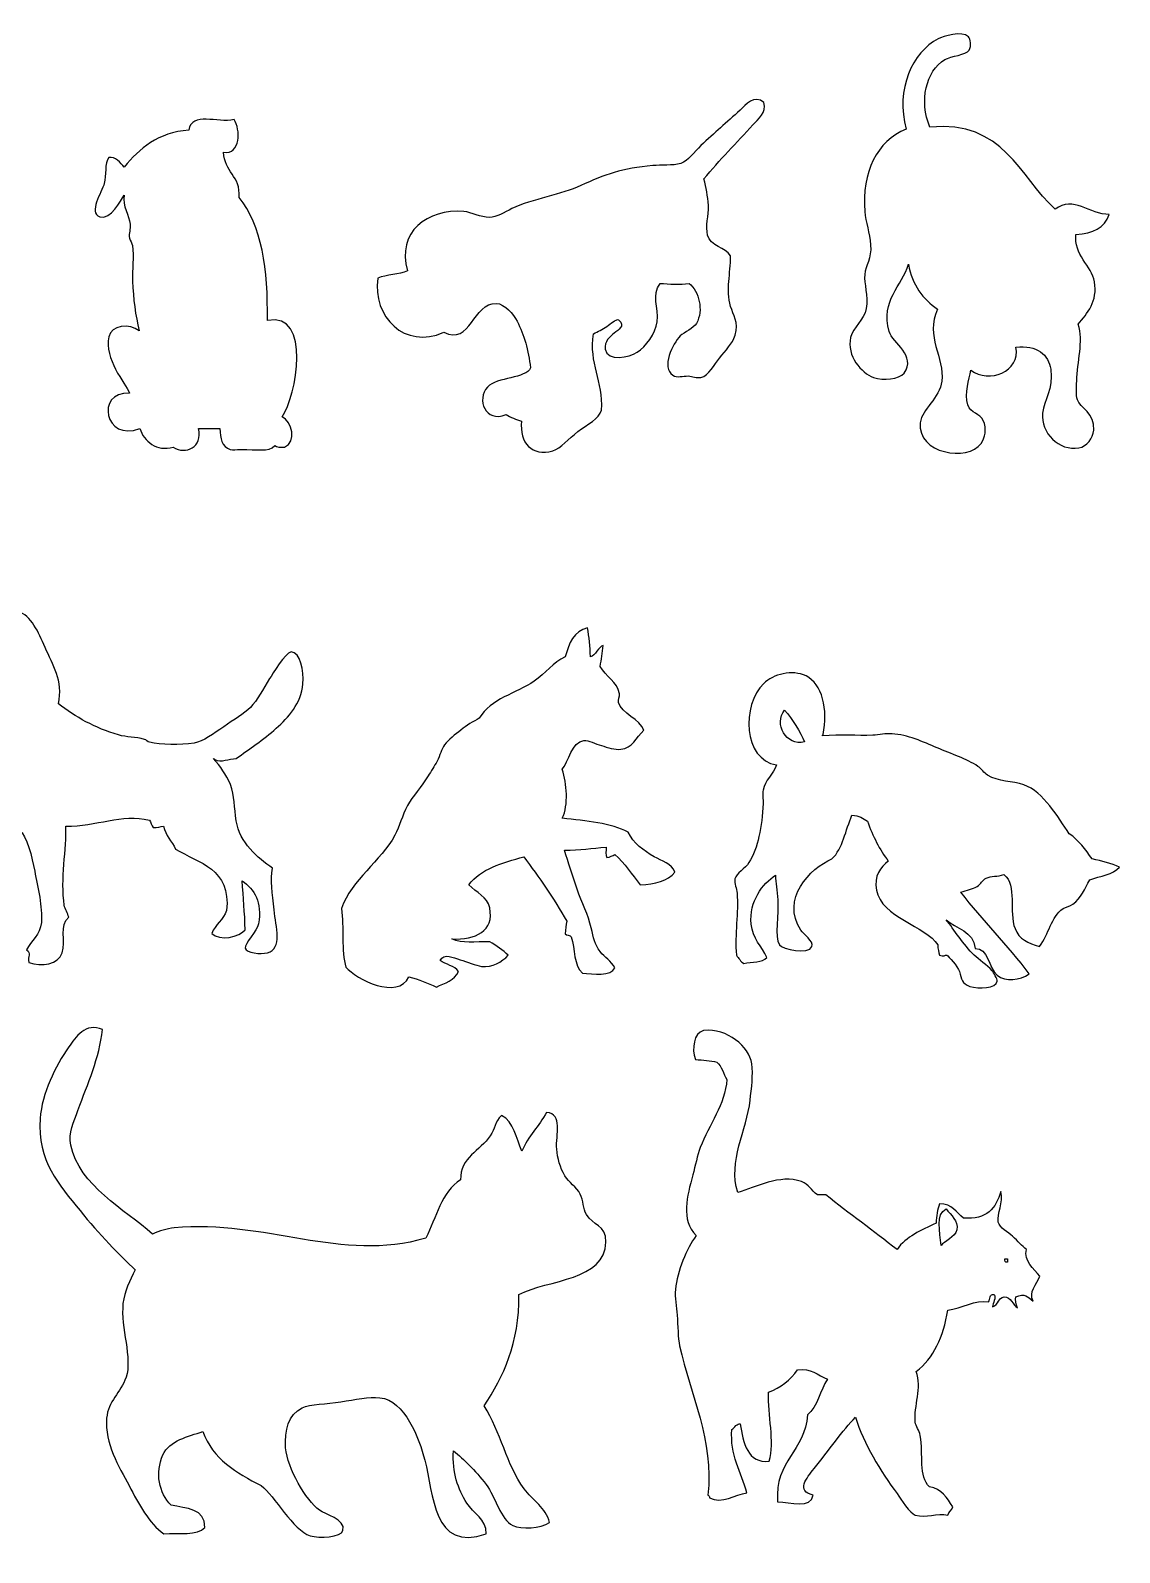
# Model space of a CAD drawing. Header units: centimetres. Extents: x -66 to 65, y -66 to 66.
# Drawn here: x 53.62 to 65.12, y 49.14 to 65.21 of the extents above; entities that cross this region are included whole.
import ezdxf

# ---------------------------------------------------------------- set-up
doc = ezdxf.new("R2010")
doc.units = ezdxf.units.CM
doc.header["$MEASUREMENT"] = 0
doc.layers.add('Layer 1', color=7, linetype='Continuous')

msp = doc.modelspace()

# ---------------------------------------------------------------- linework, layer by layer
at = {"layer": 'Layer 1'}
for points, knots in [([(63.11481, 64.19058), (63.88882, 64.26532), (64.05964, 63.66993), (64.43709, 63.32211), (64.43709, 63.32211), (64.6255, 63.47141), (64.80219, 63.26755), (65.00827, 63.26734), (65.00827, 63.26734), (64.96012, 63.12772), (64.83539, 63.06464), (64.65616, 63.05607), (64.65616, 63.05607), (64.62949, 62.84451), (64.82134, 62.72415), (64.85179, 62.55532), (64.85179, 62.55532), (64.88812, 62.35389), (64.77525, 62.22007), (64.67965, 62.10936), (64.67965, 62.10936), (64.73855, 61.92651), (64.66983, 61.71111), (64.66401, 61.50693), (64.66401, 61.50693), (64.66229, 61.44764), (64.65515, 61.36075), (64.67182, 61.3113), (64.67182, 61.3113), (64.70071, 61.22555), (64.85676, 61.168), (64.84396, 60.99049), (64.84396, 60.99049), (64.83787, 60.90635), (64.76943, 60.81713), (64.68749, 60.80272), (64.68749, 60.80272), (64.47831, 60.76594), (64.28027, 60.96131), (64.30408, 61.17046), (64.30408, 61.17046), (64.32011, 61.31101), (64.41978, 61.41684), (64.39018, 61.63211), (64.39018, 61.63211), (64.36904, 61.78567), (64.24275, 61.8909), (64.02244, 61.8668), (64.02244, 61.8668), (64.06972, 61.60896), (63.7418, 61.47469), (63.54518, 61.62426), (63.54518, 61.62426), (63.52978, 61.52946), (63.47819, 61.37661), (63.51388, 61.25652), (63.51388, 61.25652), (63.54105, 61.16516), (63.64596, 61.16579), (63.67819, 61.09221), (63.67819, 61.09221), (63.71711, 61.00334), (63.69504, 60.90711), (63.65469, 60.84967), (63.65469, 60.84967), (63.51764, 60.65438), (62.97421, 60.73997), (63.01313, 61.06875), (63.01313, 61.06875), (63.03022, 61.21345), (63.21916, 61.32727), (63.24001, 61.50693), (63.24001, 61.50693), (63.26906, 61.7567), (63.06282, 61.97876), (63.1931, 62.26583), (63.1931, 62.26583), (63.04295, 62.37651), (62.925, 62.51938), (62.88796, 62.74311), (62.88796, 62.74311), (62.82369, 62.50922), (62.5894, 62.36274), (62.68455, 62.03114), (62.68455, 62.03114), (62.71963, 61.90872), (62.9771, 61.77645), (62.84105, 61.59296), (62.84105, 61.59296), (62.79036, 61.52464), (62.61959, 61.50925), (62.52024, 61.546), (62.52024, 61.546), (62.39216, 61.59341), (62.232, 61.77322), (62.2777, 61.96851), (62.2777, 61.96851), (62.3036, 62.07929), (62.41925, 62.14774), (62.44201, 62.27365), (62.44201, 62.27365), (62.46638, 62.40846), (62.41542, 62.5363), (62.42635, 62.63356), (62.42635, 62.63356), (62.43712, 62.7296), (62.49964, 62.8021), (62.48892, 62.94651), (62.48892, 62.94651), (62.47982, 63.06967), (62.43497, 63.1868), (62.42635, 63.29862), (62.42635, 63.29862), (62.39484, 63.70756), (62.55324, 64.04736), (62.86453, 64.16709), (62.86453, 64.16709), (62.74695, 64.58952), (62.93179, 64.98386), (63.20095, 65.12165), (63.20095, 65.12165), (63.25498, 65.14927), (63.4558, 65.21108), (63.52173, 65.14512), (63.52173, 65.14512), (63.54324, 65.12361), (63.55504, 65.04378), (63.52956, 65.00428), (63.52956, 65.00428), (63.49498, 64.95065), (63.33684, 64.94155), (63.27135, 64.90255), (63.27135, 64.90255), (63.07258, 64.78436), (62.99778, 64.46053), (63.11481, 64.19058)], [0, 0, 0, 0, 0.02857143, 0.02857143, 0.02857143, 0.02857143, 0.05714286, 0.05714286, 0.05714286, 0.05714286, 0.08571429, 0.08571429, 0.08571429, 0.08571429, 0.11428571, 0.11428571, 0.11428571, 0.11428571, 0.14285714, 0.14285714, 0.14285714, 0.14285714, 0.17142857, 0.17142857, 0.17142857, 0.17142857, 0.2, 0.2, 0.2, 0.2, 0.22857143, 0.22857143, 0.22857143, 0.22857143, 0.25714286, 0.25714286, 0.25714286, 0.25714286, 0.28571429, 0.28571429, 0.28571429, 0.28571429, 0.31428571, 0.31428571, 0.31428571, 0.31428571, 0.34285714, 0.34285714, 0.34285714, 0.34285714, 0.37142857, 0.37142857, 0.37142857, 0.37142857, 0.4, 0.4, 0.4, 0.4, 0.42857143, 0.42857143, 0.42857143, 0.42857143, 0.45714286, 0.45714286, 0.45714286, 0.45714286, 0.48571429, 0.48571429, 0.48571429, 0.48571429, 0.51428571, 0.51428571, 0.51428571, 0.51428571, 0.54285714, 0.54285714, 0.54285714, 0.54285714, 0.57142857, 0.57142857, 0.57142857, 0.57142857, 0.6, 0.6, 0.6, 0.6, 0.62857143, 0.62857143, 0.62857143, 0.62857143, 0.65714286, 0.65714286, 0.65714286, 0.65714286, 0.68571429, 0.68571429, 0.68571429, 0.68571429, 0.71428571, 0.71428571, 0.71428571, 0.71428571, 0.74285714, 0.74285714, 0.74285714, 0.74285714, 0.77142857, 0.77142857, 0.77142857, 0.77142857, 0.8, 0.8, 0.8, 0.8, 0.82857143, 0.82857143, 0.82857143, 0.82857143, 0.85714286, 0.85714286, 0.85714286, 0.85714286, 0.88571429, 0.88571429, 0.88571429, 0.88571429, 0.91428571, 0.91428571, 0.91428571, 0.91428571, 0.94285714, 0.94285714, 0.94285714, 0.94285714, 1, 1, 1, 1]), ([(61.36223, 64.44879), (61.39446, 64.34693), (61.29847, 64.27374), (61.24483, 64.21403), (61.24483, 64.21403), (61.07669, 64.02689), (60.8914, 63.84049), (60.72842, 63.6429), (60.72842, 63.6429), (60.75096, 63.55038), (60.77099, 63.46518), (60.77538, 63.36122), (60.77538, 63.36122), (60.77975, 63.25758), (60.74405, 63.14056), (60.76755, 63.04824), (60.76755, 63.04824), (60.79761, 62.93018), (60.95305, 62.9242), (61.01009, 62.82916), (61.01009, 62.82916), (61.01094, 62.64223), (60.95913, 62.47507), (61.01009, 62.29711), (61.01009, 62.29711), (61.03729, 62.20215), (61.09984, 62.13312), (61.05703, 61.99199), (61.05703, 61.99199), (61.02951, 61.90126), (60.96035, 61.8329), (60.89272, 61.74945), (60.89272, 61.74945), (60.8416, 61.68635), (60.7772, 61.56429), (60.69709, 61.54601), (60.69709, 61.54601), (60.65835, 61.5372), (60.60359, 61.5599), (60.56411, 61.56167), (60.56411, 61.56167), (60.50373, 61.5644), (60.44608, 61.53944), (60.39978, 61.5695), (60.39978, 61.5695), (60.27402, 61.65115), (60.4006, 61.90515), (60.47804, 61.98416), (60.47804, 61.98416), (60.51982, 62.02678), (60.62052, 62.0643), (60.65018, 62.11717), (60.65018, 62.11717), (60.72688, 62.25396), (60.67868, 62.45687), (60.57192, 62.53966), (60.57192, 62.53966), (60.4782, 62.525), (60.36216, 62.53241), (60.26678, 62.53966), (60.26678, 62.53966), (60.17129, 62.41073), (60.2554, 62.29511), (60.23551, 62.13281), (60.23551, 62.13281), (60.22048, 62.01036), (60.11314, 61.86989), (60.02427, 61.81203), (60.02427, 61.81203), (59.93952, 61.75686), (59.71055, 61.71091), (59.68783, 61.84333), (59.68783, 61.84333), (59.67338, 61.92731), (59.73501, 61.97485), (59.78173, 62.01547), (59.78173, 62.01547), (59.82573, 62.05376), (59.90336, 62.0827), (59.82867, 62.15633), (59.82867, 62.15633), (59.79441, 62.16453), (59.74837, 62.11363), (59.7035, 62.0859), (59.7035, 62.0859), (59.65532, 62.05616), (59.60727, 62.02901), (59.56266, 62.00764), (59.56266, 62.00764), (59.51403, 61.69289), (59.66519, 61.51043), (59.64876, 61.20177), (59.64876, 61.20177), (59.62251, 61.11171), (59.49784, 61.04881), (59.39836, 60.97486), (59.39836, 60.97486), (59.29634, 60.89898), (59.2222, 60.79785), (59.13232, 60.77142), (59.13232, 60.77142), (58.91531, 60.70758), (58.77712, 60.85527), (58.80371, 61.08437), (58.80371, 61.08437), (58.74682, 61.10572), (58.68409, 61.12125), (58.6394, 61.1548), (58.6394, 61.1548), (58.42043, 61.06251), (58.32441, 61.31567), (58.44379, 61.44431), (58.44379, 61.44431), (58.54412, 61.55242), (58.85162, 61.53332), (58.89755, 61.64772), (58.89755, 61.64772), (58.87636, 61.83147), (58.83114, 61.99811), (58.75674, 62.14064), (58.75674, 62.14064), (58.71853, 62.21388), (58.62625, 62.32455), (58.53769, 62.32841), (58.53769, 62.32841), (58.28906, 62.33926), (58.2685, 61.87981), (57.98214, 62.02329), (57.98214, 62.02329), (57.57301, 61.8375), (57.22482, 62.18839), (57.28584, 62.59442), (57.28584, 62.59442), (57.37617, 62.6345), (57.5114, 62.62966), (57.59879, 62.67268), (57.59879, 62.67268), (57.4801, 63.08207), (57.80998, 63.33006), (58.19344, 63.29863), (58.19344, 63.29863), (58.27824, 63.29164), (58.36748, 63.23693), (58.46731, 63.236), (58.46731, 63.236), (58.53986, 63.23536), (58.62045, 63.29127), (58.702, 63.32993), (58.702, 63.32993), (58.91809, 63.43232), (59.22704, 63.47749), (59.42966, 63.57247), (59.42966, 63.57247), (59.67533, 63.68767), (59.87202, 63.75599), (60.18862, 63.78374), (60.18862, 63.78374), (60.28104, 63.79184), (60.3951, 63.78064), (60.48593, 63.80721), (60.48593, 63.80721), (60.55872, 63.82851), (60.63002, 63.93125), (60.69715, 63.99498), (60.69715, 63.99498), (60.84193, 64.13238), (60.96594, 64.23591), (61.11183, 64.37056), (61.11183, 64.37056), (61.17052, 64.42468), (61.26, 64.53814), (61.36223, 64.44879)], [0, 0, 0, 0, 0.02272727, 0.02272727, 0.02272727, 0.02272727, 0.04545455, 0.04545455, 0.04545455, 0.04545455, 0.06818182, 0.06818182, 0.06818182, 0.06818182, 0.09090909, 0.09090909, 0.09090909, 0.09090909, 0.11363636, 0.11363636, 0.11363636, 0.11363636, 0.13636364, 0.13636364, 0.13636364, 0.13636364, 0.15909091, 0.15909091, 0.15909091, 0.15909091, 0.18181818, 0.18181818, 0.18181818, 0.18181818, 0.20454545, 0.20454545, 0.20454545, 0.20454545, 0.22727273, 0.22727273, 0.22727273, 0.22727273, 0.25, 0.25, 0.25, 0.25, 0.27272727, 0.27272727, 0.27272727, 0.27272727, 0.29545455, 0.29545455, 0.29545455, 0.29545455, 0.31818182, 0.31818182, 0.31818182, 0.31818182, 0.34090909, 0.34090909, 0.34090909, 0.34090909, 0.36363636, 0.36363636, 0.36363636, 0.36363636, 0.38636364, 0.38636364, 0.38636364, 0.38636364, 0.40909091, 0.40909091, 0.40909091, 0.40909091, 0.43181818, 0.43181818, 0.43181818, 0.43181818, 0.45454545, 0.45454545, 0.45454545, 0.45454545, 0.47727273, 0.47727273, 0.47727273, 0.47727273, 0.5, 0.5, 0.5, 0.5, 0.52272727, 0.52272727, 0.52272727, 0.52272727, 0.54545455, 0.54545455, 0.54545455, 0.54545455, 0.56818182, 0.56818182, 0.56818182, 0.56818182, 0.59090909, 0.59090909, 0.59090909, 0.59090909, 0.61363636, 0.61363636, 0.61363636, 0.61363636, 0.63636364, 0.63636364, 0.63636364, 0.63636364, 0.65909091, 0.65909091, 0.65909091, 0.65909091, 0.68181818, 0.68181818, 0.68181818, 0.68181818, 0.70454545, 0.70454545, 0.70454545, 0.70454545, 0.72727273, 0.72727273, 0.72727273, 0.72727273, 0.75, 0.75, 0.75, 0.75, 0.77272727, 0.77272727, 0.77272727, 0.77272727, 0.79545455, 0.79545455, 0.79545455, 0.79545455, 0.81818182, 0.81818182, 0.81818182, 0.81818182, 0.84090909, 0.84090909, 0.84090909, 0.84090909, 0.86363636, 0.86363636, 0.86363636, 0.86363636, 0.88636364, 0.88636364, 0.88636364, 0.88636364, 0.90909091, 0.90909091, 0.90909091, 0.90909091, 0.93181818, 0.93181818, 0.93181818, 0.93181818, 0.95454545, 0.95454545, 0.95454545, 0.95454545, 1, 1, 1, 1]), ([(55.76799, 64.26882), (55.84014, 64.17053), (55.83564, 63.8942), (55.65845, 63.92457), (55.65845, 63.92457), (55.66353, 63.71579), (55.83882, 63.67721), (55.82276, 63.44729), (55.82276, 63.44729), (56.06083, 63.15336), (56.12907, 62.68952), (56.12007, 62.1485), (56.12007, 62.1485), (56.59505, 62.24216), (56.42503, 61.34472), (56.27654, 61.13136), (56.27654, 61.13136), (56.3784, 61.08008), (56.43749, 60.86704), (56.30001, 60.81058), (56.30001, 60.81058), (56.26022, 60.80992), (56.21836, 60.80714), (56.19828, 60.82622), (56.19828, 60.82622), (56.13724, 60.75558), (56.00442, 60.78701), (55.8462, 60.78711), (55.8462, 60.78711), (55.78537, 60.78714), (55.75955, 60.77772), (55.72883, 60.78711), (55.72883, 60.78711), (55.63871, 60.81463), (55.62038, 60.90461), (55.61929, 61.00619), (55.61929, 61.00619), (55.54367, 61.00619), (55.46803, 61.00619), (55.39238, 61.00619), (55.39238, 61.00619), (55.44233, 60.81072), (55.25847, 60.72491), (55.12637, 60.81058), (55.12637, 60.81058), (54.95045, 60.76012), (54.81593, 60.8717), (54.77426, 61.00619), (54.77426, 61.00619), (54.40268, 60.86025), (54.30005, 61.39587), (54.66472, 61.38174), (54.66472, 61.38174), (54.61638, 61.48726), (54.39604, 61.74578), (54.44564, 61.97639), (54.44564, 61.97639), (54.47194, 62.0986), (54.66633, 62.11813), (54.76642, 62.03899), (54.76642, 62.03899), (54.72835, 62.20115), (54.70456, 62.37512), (54.69599, 62.56321), (54.69599, 62.56321), (54.69035, 62.68793), (54.71512, 62.81927), (54.69599, 62.93879), (54.69599, 62.93879), (54.69165, 62.96604), (54.6703, 62.98999), (54.66472, 63.01703), (54.66472, 63.01703), (54.6543, 63.06746), (54.67808, 63.11456), (54.67253, 63.1657), (54.67253, 63.1657), (54.66322, 63.25166), (54.58471, 63.35903), (54.60996, 63.47082), (54.60996, 63.47082), (54.5689, 63.41772), (54.46732, 63.20513), (54.35178, 63.24391), (54.35178, 63.24391), (54.22515, 63.28643), (54.3726, 63.49762), (54.39869, 63.59602), (54.39869, 63.59602), (54.42136, 63.68156), (54.39874, 63.8056), (54.44563, 63.86984), (54.44563, 63.86984), (54.51559, 63.88143), (54.56877, 63.81113), (54.60994, 63.76813), (54.60994, 63.76813), (54.76983, 63.96554), (54.9611, 64.13156), (55.29063, 64.15934), (55.29063, 64.15934), (55.32259, 64.35581), (55.5927, 64.23021), (55.76799, 64.26882)], [0, 0, 0, 0, 0.03703704, 0.03703704, 0.03703704, 0.03703704, 0.07407407, 0.07407407, 0.07407407, 0.07407407, 0.11111111, 0.11111111, 0.11111111, 0.11111111, 0.14814815, 0.14814815, 0.14814815, 0.14814815, 0.18518519, 0.18518519, 0.18518519, 0.18518519, 0.22222222, 0.22222222, 0.22222222, 0.22222222, 0.25925926, 0.25925926, 0.25925926, 0.25925926, 0.2962963, 0.2962963, 0.2962963, 0.2962963, 0.33333333, 0.33333333, 0.33333333, 0.33333333, 0.37037037, 0.37037037, 0.37037037, 0.37037037, 0.40740741, 0.40740741, 0.40740741, 0.40740741, 0.44444444, 0.44444444, 0.44444444, 0.44444444, 0.48148148, 0.48148148, 0.48148148, 0.48148148, 0.51851852, 0.51851852, 0.51851852, 0.51851852, 0.55555556, 0.55555556, 0.55555556, 0.55555556, 0.59259259, 0.59259259, 0.59259259, 0.59259259, 0.62962963, 0.62962963, 0.62962963, 0.62962963, 0.66666667, 0.66666667, 0.66666667, 0.66666667, 0.7037037, 0.7037037, 0.7037037, 0.7037037, 0.74074074, 0.74074074, 0.74074074, 0.74074074, 0.77777778, 0.77777778, 0.77777778, 0.77777778, 0.81481481, 0.81481481, 0.81481481, 0.81481481, 0.85185185, 0.85185185, 0.85185185, 0.85185185, 0.88888889, 0.88888889, 0.88888889, 0.88888889, 0.92592593, 0.92592593, 0.92592593, 0.92592593, 1, 1, 1, 1]), ([(56.17521, 56.36275), (56.15227, 56.24057), (56.17251, 56.09952), (56.19087, 55.92463), (56.19087, 55.92463), (56.21018, 55.74022), (56.28099, 55.51601), (56.12044, 55.47084), (56.12044, 55.47084), (56.05033, 55.4511), (55.89517, 55.46774), (55.88573, 55.51775), (55.88573, 55.51775), (55.87628, 55.56765), (56.01281, 55.70082), (56.02654, 55.77596), (56.02654, 55.77596), (56.0684, 56.00448), (55.9818, 56.14008), (55.8544, 56.22975), (55.8544, 56.22975), (55.86416, 56.05695), (55.88173, 55.89193), (55.88573, 55.71334), (55.88573, 55.71334), (55.82583, 55.63764), (55.61712, 55.58888), (55.5336, 55.67423), (55.5336, 55.67423), (55.57096, 55.76988), (55.65332, 55.82049), (55.69007, 55.91677), (55.69007, 55.91677), (55.73669, 56.35974), (55.39728, 56.41678), (55.15027, 56.56616), (55.15027, 56.56616), (55.11183, 56.65035), (55.04417, 56.70523), (55.02507, 56.80873), (55.02507, 56.80873), (54.99014, 56.80193), (54.96062, 56.78971), (54.91551, 56.79307), (54.91551, 56.79307), (54.89469, 56.8113), (54.89328, 56.84908), (54.87638, 56.87133), (54.87638, 56.87133), (54.57878, 56.94404), (54.31755, 56.80174), (53.99225, 56.80876), (53.99225, 56.80876), (54.00336, 56.56989), (53.93354, 56.2462), (53.97664, 55.97154), (53.97664, 55.97154), (53.98315, 55.92989), (54.01199, 55.8883), (54.02355, 55.84637), (54.02355, 55.84637), (53.92444, 55.76443), (53.99151, 55.59099), (53.95312, 55.47085), (53.95312, 55.47085), (53.91296, 55.34507), (53.74032, 55.31824), (53.60104, 55.36912), (53.60104, 55.36912), (53.58374, 55.43595), (53.63567, 55.46305), (53.57757, 55.50213), (53.57757, 55.50213), (53.62604, 55.59844), (53.72299, 55.65845), (53.73404, 55.79161), (53.73404, 55.79161), (53.74748, 55.95282), (53.69679, 56.16189), (53.66366, 56.33147), (53.66366, 56.33147), (53.63445, 56.48085), (53.58608, 56.70287), (53.49933, 56.76965), (53.49933, 56.76965), (53.47536, 56.78809), (53.44051, 56.78508), (53.41323, 56.80095), (53.41323, 56.80095), (53.30584, 56.86339), (53.17997, 56.99875), (53.10028, 57.10612), (53.10028, 57.10612), (53.00865, 57.22952), (52.9373, 57.39229), (52.936, 57.55991), (52.936, 57.55991), (52.93378, 57.84069), (53.06644, 58.07542), (53.10809, 58.36578), (53.10809, 58.36578), (52.97508, 58.34615), (52.83131, 58.36454), (52.7169, 58.40491), (52.7169, 58.40491), (52.64467, 58.45259), (52.60916, 58.5371), (52.56828, 58.61615), (52.56828, 58.61615), (52.63485, 58.71907), (52.78976, 58.73373), (52.9047, 58.78829), (52.9047, 58.78829), (52.98918, 58.92548), (53.09853, 59.03782), (53.25678, 59.10124), (53.25678, 59.10124), (53.25853, 59.22991), (53.2839, 59.33492), (53.40545, 59.34378), (53.40545, 59.34378), (53.44405, 59.26761), (53.43577, 59.1446), (53.48369, 59.07777), (53.48369, 59.07777), (53.6322, 59.02816), (53.69922, 58.86097), (53.77317, 58.69439), (53.77317, 58.69439), (53.85456, 58.51109), (53.96711, 58.34562), (53.91403, 58.09974), (53.91403, 58.09974), (54.09424, 57.96221), (54.29903, 57.84262), (54.54773, 57.77113), (54.54773, 57.77113), (54.63269, 57.74671), (54.73103, 57.74983), (54.82163, 57.72422), (54.82163, 57.72422), (54.84224, 57.71835), (54.85579, 57.69758), (54.87635, 57.69292), (54.87635, 57.69292), (54.99173, 57.66688), (55.20166, 57.66146), (55.34583, 57.68509), (55.34583, 57.68509), (55.43904, 57.70038), (55.5562, 57.78613), (55.65878, 57.85723), (55.65878, 57.85723), (55.76803, 57.93293), (55.87412, 57.99463), (55.94046, 58.06064), (55.94046, 58.06064), (56.01724, 58.13705), (56.07064, 58.2549), (56.14387, 58.36578), (56.14387, 58.36578), (56.17125, 58.40719), (56.31011, 58.64462), (56.37078, 58.64746), (56.37078, 58.64746), (56.46815, 58.65198), (56.50794, 58.43923), (56.49593, 58.31104), (56.49593, 58.31104), (56.47635, 58.10046), (56.34043, 57.95613), (56.21428, 57.84156), (56.21428, 57.84156), (56.079, 57.71871), (55.9235, 57.62148), (55.79177, 57.52078), (55.79177, 57.52078), (55.71287, 57.52284), (55.63241, 57.474), (55.56486, 57.51295), (55.56486, 57.51295), (55.55851, 57.51446), (55.55705, 57.52081), (55.54925, 57.52078), (55.54925, 57.52078), (55.62352, 57.43431), (55.68556, 57.35841), (55.72919, 57.24691), (55.72919, 57.24691), (55.77478, 57.13028), (55.76898, 57.00505), (55.79176, 56.86353), (55.79176, 56.86353), (55.8298, 56.62768), (56.01511, 56.47493), (56.17521, 56.36275)], [0, 0, 0, 0, 0.02, 0.02, 0.02, 0.02, 0.04, 0.04, 0.04, 0.04, 0.06, 0.06, 0.06, 0.06, 0.08, 0.08, 0.08, 0.08, 0.1, 0.1, 0.1, 0.1, 0.12, 0.12, 0.12, 0.12, 0.14, 0.14, 0.14, 0.14, 0.16, 0.16, 0.16, 0.16, 0.18, 0.18, 0.18, 0.18, 0.2, 0.2, 0.2, 0.2, 0.22, 0.22, 0.22, 0.22, 0.24, 0.24, 0.24, 0.24, 0.26, 0.26, 0.26, 0.26, 0.28, 0.28, 0.28, 0.28, 0.3, 0.3, 0.3, 0.3, 0.32, 0.32, 0.32, 0.32, 0.34, 0.34, 0.34, 0.34, 0.36, 0.36, 0.36, 0.36, 0.38, 0.38, 0.38, 0.38, 0.4, 0.4, 0.4, 0.4, 0.42, 0.42, 0.42, 0.42, 0.44, 0.44, 0.44, 0.44, 0.46, 0.46, 0.46, 0.46, 0.48, 0.48, 0.48, 0.48, 0.5, 0.5, 0.5, 0.5, 0.52, 0.52, 0.52, 0.52, 0.54, 0.54, 0.54, 0.54, 0.56, 0.56, 0.56, 0.56, 0.58, 0.58, 0.58, 0.58, 0.6, 0.6, 0.6, 0.6, 0.62, 0.62, 0.62, 0.62, 0.64, 0.64, 0.64, 0.64, 0.66, 0.66, 0.66, 0.66, 0.68, 0.68, 0.68, 0.68, 0.7, 0.7, 0.7, 0.7, 0.72, 0.72, 0.72, 0.72, 0.74, 0.74, 0.74, 0.74, 0.76, 0.76, 0.76, 0.76, 0.78, 0.78, 0.78, 0.78, 0.8, 0.8, 0.8, 0.8, 0.82, 0.82, 0.82, 0.82, 0.84, 0.84, 0.84, 0.84, 0.86, 0.86, 0.86, 0.86, 0.88, 0.88, 0.88, 0.88, 0.9, 0.9, 0.9, 0.9, 0.92, 0.92, 0.92, 0.92, 0.94, 0.94, 0.94, 0.94, 0.96, 0.96, 0.96, 0.96, 1, 1, 1, 1]), ([(59.50002, 58.90219), (59.51732, 58.80739), (59.52695, 58.70481), (59.53135, 58.59707), (59.53135, 58.59707), (59.57831, 58.5981), (59.62102, 58.70999), (59.66436, 58.71444), (59.66436, 58.71444), (59.6565, 58.63882), (59.64597, 58.56593), (59.63303, 58.49536), (59.63303, 58.49536), (59.6891, 58.38585), (59.81808, 58.33343), (59.83647, 58.20588), (59.83647, 58.20588), (59.84076, 58.17603), (59.82097, 58.14227), (59.82861, 58.11201), (59.82861, 58.11201), (59.85507, 58.00713), (60.05753, 57.92754), (60.09465, 57.8225), (60.09465, 57.8225), (60.01017, 57.73897), (59.97614, 57.63364), (59.85208, 57.61909), (59.85208, 57.61909), (59.78739, 57.61147), (59.71198, 57.64023), (59.64867, 57.6582), (59.64867, 57.6582), (59.5853, 57.67619), (59.51024, 57.71757), (59.46087, 57.71297), (59.46087, 57.71297), (59.33519, 57.70122), (59.29937, 57.48564), (59.23396, 57.40783), (59.23396, 57.40783), (59.28074, 57.254), (59.30146, 57.03686), (59.23396, 56.89144), (59.23396, 56.89144), (59.48563, 56.86138), (59.74918, 56.84326), (59.93034, 56.7428), (59.93034, 56.7428), (59.98244, 56.62466), (60.09282, 56.5501), (60.20418, 56.48457), (60.20418, 56.48457), (60.28057, 56.43964), (60.38825, 56.41239), (60.42323, 56.32026), (60.42323, 56.32026), (60.34571, 56.23088), (60.21519, 56.1945), (60.05551, 56.18725), (60.05551, 56.18725), (59.97029, 56.29769), (59.89086, 56.41381), (59.78947, 56.50806), (59.78947, 56.50806), (59.76156, 56.49687), (59.73904, 56.48025), (59.70343, 56.47676), (59.70343, 56.47676), (59.68771, 56.50012), (59.69898, 56.55055), (59.69557, 56.5863), (59.69557, 56.5863), (59.55037, 56.57506), (59.41956, 56.54936), (59.25739, 56.555), (59.25739, 56.555), (59.2966, 56.42697), (59.33991, 56.2855), (59.3904, 56.14034), (59.3904, 56.14034), (59.43773, 56.00426), (59.50806, 55.86673), (59.53907, 55.73346), (59.53907, 55.73346), (59.56428, 55.62527), (59.57323, 55.55791), (59.63297, 55.48311), (59.63297, 55.48311), (59.68306, 55.42035), (59.74698, 55.38717), (59.78944, 55.31097), (59.78944, 55.31097), (59.75317, 55.21945), (59.55555, 55.2476), (59.44522, 55.25623), (59.44522, 55.25623), (59.35338, 55.33137), (59.36786, 55.51269), (59.3278, 55.63961), (59.3278, 55.63961), (59.31944, 55.6625), (59.27364, 55.64805), (59.26523, 55.67091), (59.26523, 55.67091), (59.26735, 55.71832), (59.27023, 55.76505), (59.28084, 55.80392), (59.28084, 55.80392), (59.14323, 56.04443), (58.9885, 56.26787), (58.82708, 56.48461), (58.82708, 56.48461), (58.59856, 56.42103), (58.3698, 56.35774), (58.24809, 56.1873), (58.24809, 56.1873), (58.32654, 56.10618), (58.44269, 56.06353), (58.46719, 55.94476), (58.46719, 55.94476), (58.51794, 55.69883), (58.31662, 55.6063), (58.06815, 55.61615), (58.06815, 55.61615), (58.17568, 55.56371), (58.31284, 55.58919), (58.46719, 55.58485), (58.46719, 55.58485), (58.54186, 55.54741), (58.60491, 55.4983), (58.6628, 55.44401), (58.6628, 55.44401), (58.59509, 55.3735), (58.49651, 55.31381), (58.38112, 55.32667), (58.38112, 55.32667), (58.3199, 55.3335), (58.23028, 55.37898), (58.15421, 55.3971), (58.15421, 55.3971), (58.08124, 55.41446), (57.98678, 55.47513), (57.94302, 55.38927), (57.94302, 55.38927), (58.00271, 55.34463), (58.0964, 55.33402), (58.13863, 55.2719), (58.13863, 55.2719), (58.09619, 55.18133), (57.99472, 55.14979), (57.90387, 55.10759), (57.90387, 55.10759), (57.81288, 55.14955), (57.72131, 55.19099), (57.61444, 55.21713), (57.61444, 55.21713), (57.49749, 54.96691), (57.05583, 55.19075), (56.94936, 55.31884), (56.94936, 55.31884), (56.89644, 55.48764), (56.9319, 55.74474), (56.90245, 55.93696), (56.90245, 55.93696), (57.00884, 56.24491), (57.31906, 56.43501), (57.46572, 56.71153), (57.46572, 56.71153), (57.51673, 56.80763), (57.54271, 56.91706), (57.59873, 57.02453), (57.59873, 57.02453), (57.64818, 57.11928), (57.74973, 57.22747), (57.81783, 57.33748), (57.81783, 57.33748), (57.84895, 57.38767), (57.88361, 57.44231), (57.91173, 57.49395), (57.91173, 57.49395), (57.94388, 57.55308), (57.9584, 57.62278), (57.98997, 57.66609), (57.98997, 57.66609), (58.02894, 57.71956), (58.10718, 57.77809), (58.16211, 57.82256), (58.16211, 57.82256), (58.22294, 57.87183), (58.29379, 57.91461), (58.35772, 57.94773), (58.35772, 57.94773), (58.48107, 58.15633), (58.74332, 58.2075), (58.93671, 58.33892), (58.93671, 58.33892), (59.05696, 58.42068), (59.13819, 58.53778), (59.26532, 58.59715), (59.26532, 58.59715), (59.30221, 58.74011), (59.35709, 58.86518), (59.50002, 58.90219)], [0, 0, 0, 0, 0.01923077, 0.01923077, 0.01923077, 0.01923077, 0.03846154, 0.03846154, 0.03846154, 0.03846154, 0.05769231, 0.05769231, 0.05769231, 0.05769231, 0.07692308, 0.07692308, 0.07692308, 0.07692308, 0.09615385, 0.09615385, 0.09615385, 0.09615385, 0.11538462, 0.11538462, 0.11538462, 0.11538462, 0.13461538, 0.13461538, 0.13461538, 0.13461538, 0.15384615, 0.15384615, 0.15384615, 0.15384615, 0.17307692, 0.17307692, 0.17307692, 0.17307692, 0.19230769, 0.19230769, 0.19230769, 0.19230769, 0.21153846, 0.21153846, 0.21153846, 0.21153846, 0.23076923, 0.23076923, 0.23076923, 0.23076923, 0.25, 0.25, 0.25, 0.25, 0.26923077, 0.26923077, 0.26923077, 0.26923077, 0.28846154, 0.28846154, 0.28846154, 0.28846154, 0.30769231, 0.30769231, 0.30769231, 0.30769231, 0.32692308, 0.32692308, 0.32692308, 0.32692308, 0.34615385, 0.34615385, 0.34615385, 0.34615385, 0.36538462, 0.36538462, 0.36538462, 0.36538462, 0.38461538, 0.38461538, 0.38461538, 0.38461538, 0.40384615, 0.40384615, 0.40384615, 0.40384615, 0.42307692, 0.42307692, 0.42307692, 0.42307692, 0.44230769, 0.44230769, 0.44230769, 0.44230769, 0.46153846, 0.46153846, 0.46153846, 0.46153846, 0.48076923, 0.48076923, 0.48076923, 0.48076923, 0.5, 0.5, 0.5, 0.5, 0.51923077, 0.51923077, 0.51923077, 0.51923077, 0.53846154, 0.53846154, 0.53846154, 0.53846154, 0.55769231, 0.55769231, 0.55769231, 0.55769231, 0.57692308, 0.57692308, 0.57692308, 0.57692308, 0.59615385, 0.59615385, 0.59615385, 0.59615385, 0.61538462, 0.61538462, 0.61538462, 0.61538462, 0.63461538, 0.63461538, 0.63461538, 0.63461538, 0.65384615, 0.65384615, 0.65384615, 0.65384615, 0.67307692, 0.67307692, 0.67307692, 0.67307692, 0.69230769, 0.69230769, 0.69230769, 0.69230769, 0.71153846, 0.71153846, 0.71153846, 0.71153846, 0.73076923, 0.73076923, 0.73076923, 0.73076923, 0.75, 0.75, 0.75, 0.75, 0.76923077, 0.76923077, 0.76923077, 0.76923077, 0.78846154, 0.78846154, 0.78846154, 0.78846154, 0.80769231, 0.80769231, 0.80769231, 0.80769231, 0.82692308, 0.82692308, 0.82692308, 0.82692308, 0.84615385, 0.84615385, 0.84615385, 0.84615385, 0.86538462, 0.86538462, 0.86538462, 0.86538462, 0.88461538, 0.88461538, 0.88461538, 0.88461538, 0.90384615, 0.90384615, 0.90384615, 0.90384615, 0.92307692, 0.92307692, 0.92307692, 0.92307692, 0.94230769, 0.94230769, 0.94230769, 0.94230769, 0.96153846, 0.96153846, 0.96153846, 0.96153846, 1, 1, 1, 1]), ([(61.9789, 57.75985), (62.17072, 57.78102), (62.34617, 57.75858), (62.5109, 57.76768), (62.5109, 57.76768), (62.57988, 57.77152), (62.64758, 57.78739), (62.71434, 57.78334), (62.71434, 57.78334), (62.87933, 57.77331), (63.04213, 57.69724), (63.19162, 57.63467), (63.19162, 57.63467), (63.34235, 57.57157), (63.49941, 57.51831), (63.62194, 57.43904), (63.62194, 57.43904), (63.65914, 57.41502), (63.6851, 57.3685), (63.72365, 57.34517), (63.72365, 57.34517), (63.83859, 57.27551), (63.98601, 57.28598), (64.10703, 57.24344), (64.10703, 57.24344), (64.31327, 57.17094), (64.46882, 56.89879), (64.58431, 56.72705), (64.58431, 56.72705), (64.68874, 56.66196), (64.75499, 56.55872), (64.82688, 56.46101), (64.82688, 56.46101), (64.93136, 56.44035), (65.02786, 56.41167), (65.11636, 56.37497), (65.11636, 56.37497), (65.0467, 56.29594), (64.913, 56.28096), (64.80341, 56.24196), (64.80341, 56.24196), (64.74697, 56.14303), (64.71112, 56.04868), (64.62341, 55.98378), (64.62341, 55.98378), (64.59304, 55.96126), (64.55287, 55.95772), (64.5217, 55.93682), (64.5217, 55.93682), (64.3892, 55.848), (64.37422, 55.66663), (64.27132, 55.53778), (64.27132, 55.53778), (64.14998, 55.56958), (64.05598, 55.61448), (64.01309, 55.72558), (64.01309, 55.72558), (63.94467, 55.9029), (64.03799, 56.1813), (63.89572, 56.29674), (63.89572, 56.29674), (63.82457, 56.2734), (63.76208, 56.28351), (63.70792, 56.25761), (63.70792, 56.25761), (63.66866, 56.23882), (63.65252, 56.19467), (63.61407, 56.17157), (63.61407, 56.17157), (63.55925, 56.13863), (63.5053, 56.13622), (63.44188, 56.109), (63.44188, 56.109), (63.66884, 55.80909), (63.93927, 55.55271), (64.16173, 55.24834), (64.16173, 55.24834), (64.06648, 55.17812), (63.90977, 55.16261), (63.82531, 55.2327), (63.82531, 55.2327), (63.73075, 55.31118), (63.73204, 55.52734), (63.59055, 55.51438), (63.59055, 55.51438), (63.5769, 55.70419), (63.3901, 55.72078), (63.28541, 55.81955), (63.28541, 55.81955), (63.36767, 55.7171), (63.46861, 55.55901), (63.58275, 55.44395), (63.58275, 55.44395), (63.6258, 55.40058), (63.7197, 55.34179), (63.77055, 55.27964), (63.77055, 55.27964), (63.78471, 55.26228), (63.82905, 55.1946), (63.82532, 55.17013), (63.82532, 55.17013), (63.81378, 55.09483), (63.62971, 55.08538), (63.53579, 55.11533), (63.53579, 55.11533), (63.4467, 55.1438), (63.45364, 55.19521), (63.42628, 55.27183), (63.42628, 55.27183), (63.40649, 55.32739), (63.31217, 55.43545), (63.29327, 55.44394), (63.29327, 55.44394), (63.2743, 55.45246), (63.25906, 55.42373), (63.21503, 55.44394), (63.21503, 55.44394), (63.20826, 55.47892), (63.19601, 55.50842), (63.19937, 55.5535), (63.19937, 55.5535), (63.07039, 55.75323), (62.60287, 55.84335), (62.54995, 56.13249), (62.54995, 56.13249), (62.52257, 56.28224), (62.5904, 56.37556), (62.67515, 56.43763), (62.67515, 56.43763), (62.58405, 56.56037), (62.51039, 56.70063), (62.4561, 56.86012), (62.4561, 56.86012), (62.41125, 56.89094), (62.36545, 56.92079), (62.29177, 56.92272), (62.29177, 56.92272), (62.22377, 56.76648), (62.19446, 56.57143), (62.08053, 56.4611), (62.08053, 56.4611), (61.84571, 56.36514), (61.5389, 56.03472), (61.75192, 55.70997), (61.75192, 55.70997), (61.78221, 55.66375), (61.88829, 55.59178), (61.86929, 55.53783), (61.86929, 55.53783), (61.83632, 55.4443), (61.55385, 55.50873), (61.52501, 55.55349), (61.52501, 55.55349), (61.47281, 55.63461), (61.51654, 55.88647), (61.50935, 56.03075), (61.50935, 56.03075), (61.50448, 56.12785), (61.48366, 56.20694), (61.48588, 56.28896), (61.48588, 56.28896), (61.34719, 56.20271), (61.20622, 56.01578), (61.2277, 55.77255), (61.2277, 55.77255), (61.24109, 55.62105), (61.34129, 55.53694), (61.39198, 55.42047), (61.39198, 55.42047), (61.34687, 55.3639), (61.23463, 55.37443), (61.14946, 55.3579), (61.14946, 55.3579), (61.1166, 55.37983), (61.09498, 55.41301), (61.07122, 55.44394), (61.07122, 55.44394), (61.05185, 55.66556), (61.09442, 55.89783), (61.07903, 56.10117), (61.07903, 56.10117), (61.07567, 56.14557), (61.04688, 56.20539), (61.05556, 56.24987), (61.05556, 56.24987), (61.06744, 56.3108), (61.16735, 56.36152), (61.20423, 56.42196), (61.20423, 56.42196), (61.299, 56.57748), (61.34195, 56.7991), (61.35285, 57.04791), (61.35285, 57.04791), (61.35486, 57.09321), (61.34428, 57.14507), (61.35285, 57.18877), (61.35285, 57.18877), (61.37248, 57.28815), (61.46345, 57.36384), (61.49371, 57.45478), (61.49371, 57.45478), (61.14459, 57.50995), (61.12221, 58.08293), (61.3607, 58.31542), (61.3607, 58.31542), (61.46002, 58.41226), (61.65912, 58.46499), (61.80666, 58.39368), (61.80666, 58.39368), (61.9761, 58.31176), (62.04412, 58.03861), (61.9866, 57.77559), (61.9866, 57.77559), (61.9852, 57.76919), (61.97885, 57.76774), (61.9789, 57.75985)], [0, 0, 0, 0, 0.01818182, 0.01818182, 0.01818182, 0.01818182, 0.03636364, 0.03636364, 0.03636364, 0.03636364, 0.05454545, 0.05454545, 0.05454545, 0.05454545, 0.07272727, 0.07272727, 0.07272727, 0.07272727, 0.09090909, 0.09090909, 0.09090909, 0.09090909, 0.10909091, 0.10909091, 0.10909091, 0.10909091, 0.12727273, 0.12727273, 0.12727273, 0.12727273, 0.14545455, 0.14545455, 0.14545455, 0.14545455, 0.16363636, 0.16363636, 0.16363636, 0.16363636, 0.18181818, 0.18181818, 0.18181818, 0.18181818, 0.2, 0.2, 0.2, 0.2, 0.21818182, 0.21818182, 0.21818182, 0.21818182, 0.23636364, 0.23636364, 0.23636364, 0.23636364, 0.25454545, 0.25454545, 0.25454545, 0.25454545, 0.27272727, 0.27272727, 0.27272727, 0.27272727, 0.29090909, 0.29090909, 0.29090909, 0.29090909, 0.30909091, 0.30909091, 0.30909091, 0.30909091, 0.32727273, 0.32727273, 0.32727273, 0.32727273, 0.34545455, 0.34545455, 0.34545455, 0.34545455, 0.36363636, 0.36363636, 0.36363636, 0.36363636, 0.38181818, 0.38181818, 0.38181818, 0.38181818, 0.4, 0.4, 0.4, 0.4, 0.41818182, 0.41818182, 0.41818182, 0.41818182, 0.43636364, 0.43636364, 0.43636364, 0.43636364, 0.45454545, 0.45454545, 0.45454545, 0.45454545, 0.47272727, 0.47272727, 0.47272727, 0.47272727, 0.49090909, 0.49090909, 0.49090909, 0.49090909, 0.50909091, 0.50909091, 0.50909091, 0.50909091, 0.52727273, 0.52727273, 0.52727273, 0.52727273, 0.54545455, 0.54545455, 0.54545455, 0.54545455, 0.56363636, 0.56363636, 0.56363636, 0.56363636, 0.58181818, 0.58181818, 0.58181818, 0.58181818, 0.6, 0.6, 0.6, 0.6, 0.61818182, 0.61818182, 0.61818182, 0.61818182, 0.63636364, 0.63636364, 0.63636364, 0.63636364, 0.65454545, 0.65454545, 0.65454545, 0.65454545, 0.67272727, 0.67272727, 0.67272727, 0.67272727, 0.69090909, 0.69090909, 0.69090909, 0.69090909, 0.70909091, 0.70909091, 0.70909091, 0.70909091, 0.72727273, 0.72727273, 0.72727273, 0.72727273, 0.74545455, 0.74545455, 0.74545455, 0.74545455, 0.76363636, 0.76363636, 0.76363636, 0.76363636, 0.78181818, 0.78181818, 0.78181818, 0.78181818, 0.8, 0.8, 0.8, 0.8, 0.81818182, 0.81818182, 0.81818182, 0.81818182, 0.83636364, 0.83636364, 0.83636364, 0.83636364, 0.85454545, 0.85454545, 0.85454545, 0.85454545, 0.87272727, 0.87272727, 0.87272727, 0.87272727, 0.89090909, 0.89090909, 0.89090909, 0.89090909, 0.90909091, 0.90909091, 0.90909091, 0.90909091, 0.92727273, 0.92727273, 0.92727273, 0.92727273, 0.94545455, 0.94545455, 0.94545455, 0.94545455, 0.96363636, 0.96363636, 0.96363636, 0.96363636, 1, 1, 1, 1]), ([(61.57985, 58.0337), (61.46409, 57.89064), (61.59752, 57.65024), (61.79109, 57.69726), (61.79109, 57.69726), (61.74397, 57.80168), (61.66407, 57.94043), (61.57985, 58.0337)], [0, 0, 0, 0, 0.33333333, 0.33333333, 0.33333333, 0.33333333, 1, 1, 1, 1]), ([(54.37988, 54.65933), (54.34432, 54.35916), (54.22595, 54.09161), (54.12069, 53.80615), (54.12069, 53.80615), (54.07566, 53.68397), (54.0184, 53.57001), (54.04512, 53.43899), (54.04512, 53.43899), (54.13262, 53.01002), (54.61485, 52.7584), (54.90909, 52.49943), (54.90909, 52.49943), (54.98315, 52.53187), (55.0576, 52.55661), (55.13584, 52.5642), (55.13584, 52.5642), (56.09128, 52.65733), (56.91003, 52.1919), (57.79257, 52.4562), (57.79257, 52.4562), (57.90359, 52.67279), (57.95825, 52.94573), (58.15979, 53.07181), (58.15979, 53.07181), (58.15537, 53.31187), (58.36503, 53.37788), (58.47295, 53.53621), (58.47295, 53.53621), (58.52441, 53.6117), (58.51695, 53.68303), (58.59175, 53.75222), (58.59175, 53.75222), (58.72275, 53.68523), (58.74619, 53.51063), (58.80776, 53.37424), (58.80776, 53.37424), (58.87182, 53.53336), (58.98707, 53.64131), (59.06692, 53.78461), (59.06692, 53.78461), (59.24536, 53.76731), (59.16222, 53.5509), (59.17495, 53.39583), (59.17495, 53.39583), (59.18276, 53.30074), (59.20871, 53.20218), (59.26136, 53.11508), (59.26136, 53.11508), (59.30274, 53.04653), (59.3837, 52.99493), (59.42334, 52.92064), (59.42334, 52.92064), (59.45678, 52.85804), (59.45236, 52.76787), (59.48814, 52.70466), (59.48814, 52.70466), (59.55265, 52.59076), (59.69637, 52.60449), (59.69332, 52.41306), (59.69332, 52.41306), (59.68694, 52.01084), (59.09055, 52.01999), (58.77537, 51.86228), (58.77537, 51.86228), (58.78175, 51.34113), (58.61239, 50.99572), (58.40818, 50.6851), (58.40818, 50.6851), (58.58492, 50.40935), (58.643, 50.06621), (58.82937, 49.81033), (58.82937, 49.81033), (58.9215, 49.68383), (59.0622, 49.6125), (59.09938, 49.45394), (59.09938, 49.45394), (59.00339, 49.38954), (58.80334, 49.37737), (58.71057, 49.42153), (58.71057, 49.42153), (58.58481, 49.48143), (58.52589, 49.72829), (58.42977, 49.85352), (58.42977, 49.85352), (58.30817, 50.01198), (58.19657, 50.11821), (58.0842, 50.20994), (58.0842, 50.20994), (58.07094, 49.97724), (58.13254, 49.80756), (58.22459, 49.65916), (58.22459, 49.65916), (58.29124, 49.55169), (58.43732, 49.48977), (58.42977, 49.33515), (58.42977, 49.33515), (57.8647, 49.13602), (57.87608, 49.75428), (57.78181, 50.11273), (57.78181, 50.11273), (57.72196, 50.34022), (57.57258, 50.74717), (57.30664, 50.77149), (57.30664, 50.77149), (57.1957, 50.78168), (57.04629, 50.75263), (56.89622, 50.72831), (56.89622, 50.72831), (56.74602, 50.70399), (56.57433, 50.70611), (56.48585, 50.66351), (56.48585, 50.66351), (56.34499, 50.5957), (56.29879, 50.42655), (56.31305, 50.24232), (56.31305, 50.24232), (56.33012, 50.02224), (56.52802, 49.69058), (56.66944, 49.58356), (56.66944, 49.58356), (56.72442, 49.54191), (56.95122, 49.48797), (56.91783, 49.36755), (56.91783, 49.36755), (56.89878, 49.29881), (56.6683, 49.28328), (56.57226, 49.31355), (56.57226, 49.31355), (56.39189, 49.37041), (56.19578, 49.73704), (56.05386, 49.84274), (56.05386, 49.84274), (55.79441, 49.97932), (55.54202, 50.12291), (55.43825, 50.41514), (55.43825, 50.41514), (55.28667, 50.36048), (55.08516, 50.32132), (55.01703, 50.16672), (55.01703, 50.16672), (54.93429, 49.97889), (54.97348, 49.7641), (55.1035, 49.63755), (55.1035, 49.63755), (55.26458, 49.60064), (55.46571, 49.60382), (55.45987, 49.39995), (55.45987, 49.39995), (55.38182, 49.31243), (55.18608, 49.34254), (55.02788, 49.33515), (55.02788, 49.33515), (54.87019, 49.44085), (54.76319, 49.64863), (54.66069, 49.84275), (54.66069, 49.84275), (54.55232, 50.04801), (54.40082, 50.28632), (54.42312, 50.55551), (54.42312, 50.55551), (54.43754, 50.72995), (54.57187, 50.82602), (54.6283, 50.9875), (54.6283, 50.9875), (54.69728, 51.18488), (54.56856, 51.51122), (54.59591, 51.76511), (54.59591, 51.76511), (54.61078, 51.90317), (54.66891, 52.00384), (54.72548, 52.1215), (54.72548, 52.1215), (54.56456, 52.27398), (54.34244, 52.49705), (54.14231, 52.74787), (54.14231, 52.74787), (53.92252, 53.02322), (53.68694, 53.26913), (53.72109, 53.71982), (53.72109, 53.71982), (53.74141, 53.98771), (53.88177, 54.26859), (54.02351, 54.47581), (54.02351, 54.47581), (54.09389, 54.57866), (54.20015, 54.73826), (54.37988, 54.65933)], [0, 0, 0, 0, 0.02083333, 0.02083333, 0.02083333, 0.02083333, 0.04166667, 0.04166667, 0.04166667, 0.04166667, 0.0625, 0.0625, 0.0625, 0.0625, 0.08333333, 0.08333333, 0.08333333, 0.08333333, 0.10416667, 0.10416667, 0.10416667, 0.10416667, 0.125, 0.125, 0.125, 0.125, 0.14583333, 0.14583333, 0.14583333, 0.14583333, 0.16666667, 0.16666667, 0.16666667, 0.16666667, 0.1875, 0.1875, 0.1875, 0.1875, 0.20833333, 0.20833333, 0.20833333, 0.20833333, 0.22916667, 0.22916667, 0.22916667, 0.22916667, 0.25, 0.25, 0.25, 0.25, 0.27083333, 0.27083333, 0.27083333, 0.27083333, 0.29166667, 0.29166667, 0.29166667, 0.29166667, 0.3125, 0.3125, 0.3125, 0.3125, 0.33333333, 0.33333333, 0.33333333, 0.33333333, 0.35416667, 0.35416667, 0.35416667, 0.35416667, 0.375, 0.375, 0.375, 0.375, 0.39583333, 0.39583333, 0.39583333, 0.39583333, 0.41666667, 0.41666667, 0.41666667, 0.41666667, 0.4375, 0.4375, 0.4375, 0.4375, 0.45833333, 0.45833333, 0.45833333, 0.45833333, 0.47916667, 0.47916667, 0.47916667, 0.47916667, 0.5, 0.5, 0.5, 0.5, 0.52083333, 0.52083333, 0.52083333, 0.52083333, 0.54166667, 0.54166667, 0.54166667, 0.54166667, 0.5625, 0.5625, 0.5625, 0.5625, 0.58333333, 0.58333333, 0.58333333, 0.58333333, 0.60416667, 0.60416667, 0.60416667, 0.60416667, 0.625, 0.625, 0.625, 0.625, 0.64583333, 0.64583333, 0.64583333, 0.64583333, 0.66666667, 0.66666667, 0.66666667, 0.66666667, 0.6875, 0.6875, 0.6875, 0.6875, 0.70833333, 0.70833333, 0.70833333, 0.70833333, 0.72916667, 0.72916667, 0.72916667, 0.72916667, 0.75, 0.75, 0.75, 0.75, 0.77083333, 0.77083333, 0.77083333, 0.77083333, 0.79166667, 0.79166667, 0.79166667, 0.79166667, 0.8125, 0.8125, 0.8125, 0.8125, 0.83333333, 0.83333333, 0.83333333, 0.83333333, 0.85416667, 0.85416667, 0.85416667, 0.85416667, 0.875, 0.875, 0.875, 0.875, 0.89583333, 0.89583333, 0.89583333, 0.89583333, 0.91666667, 0.91666667, 0.91666667, 0.91666667, 0.9375, 0.9375, 0.9375, 0.9375, 0.95833333, 0.95833333, 0.95833333, 0.95833333, 1, 1, 1, 1]), ([(63.77545, 51.73087), (63.77765, 51.77275), (63.81649, 51.8239), (63.79299, 51.86234), (63.79299, 51.86234), (63.73796, 51.87062), (63.75362, 51.80821), (63.73163, 51.78347), (63.73163, 51.78347), (63.59735, 51.81205), (63.44863, 51.71269), (63.30224, 51.69584), (63.30224, 51.69584), (63.25927, 51.41165), (63.15291, 51.19088), (62.96926, 51.04737), (62.96926, 51.04737), (63.03474, 50.87555), (62.94328, 50.68502), (62.96048, 50.51283), (62.96048, 50.51283), (62.96493, 50.46886), (63.004, 50.42655), (63.01308, 50.37263), (63.01308, 50.37263), (63.04782, 50.16612), (62.99271, 49.93927), (63.10947, 49.82933), (63.10947, 49.82933), (63.24121, 49.80914), (63.29619, 49.71228), (63.35482, 49.61901), (63.35482, 49.61901), (63.34744, 49.57967), (63.31349, 49.56683), (63.30225, 49.53138), (63.30225, 49.53138), (63.19091, 49.55691), (63.07264, 49.49738), (62.96049, 49.53138), (62.96049, 49.53138), (62.90128, 49.54932), (62.8115, 49.69976), (62.76774, 49.75921), (62.76774, 49.75921), (62.59727, 49.99061), (62.4118, 50.28949), (62.32956, 50.56542), (62.32956, 50.56542), (62.19666, 50.43159), (62.04016, 50.21027), (61.89138, 50.0221), (61.89138, 50.0221), (61.81346, 49.92346), (61.69551, 49.78601), (61.88265, 49.74167), (61.88265, 49.74167), (61.85863, 49.59213), (61.6436, 49.6688), (61.5058, 49.67156), (61.5058, 49.67156), (61.47328, 50.1159), (61.79888, 50.20223), (61.82129, 50.59168), (61.82129, 50.59168), (61.93231, 50.67635), (61.95583, 50.84854), (62.03161, 50.9685), (62.03161, 50.9685), (61.93014, 51.00522), (61.85587, 51.09291), (61.71615, 51.06491), (61.71615, 51.06491), (61.64056, 50.95942), (61.54293, 50.87589), (61.40939, 50.82832), (61.40939, 50.82832), (61.40111, 50.58792), (61.47927, 50.30818), (61.41817, 50.10098), (61.41817, 50.10098), (61.19052, 50.07389), (61.14192, 50.29656), (61.11146, 50.49532), (61.11146, 50.49532), (61.08429, 50.50757), (61.04801, 50.45386), (61.0238, 50.43399), (61.0238, 50.43399), (61.00118, 50.17089), (61.12241, 49.97822), (61.18152, 49.76798), (61.18152, 49.76798), (61.06055, 49.74787), (60.91741, 49.64262), (60.78724, 49.71538), (60.78724, 49.71538), (60.78761, 49.73038), (60.7807, 49.73808), (60.7697, 49.74168), (60.7697, 49.74168), (60.83897, 50.31855), (60.58449, 50.8043), (60.47175, 51.31902), (60.47175, 51.31902), (60.45376, 51.40117), (60.45468, 51.53137), (60.44545, 51.64324), (60.44545, 51.64324), (60.43812, 51.73211), (60.41976, 51.82951), (60.42793, 51.91491), (60.42793, 51.91491), (60.44658, 52.10911), (60.54776, 52.34697), (60.64701, 52.48448), (60.64701, 52.48448), (60.48172, 52.65127), (60.55046, 52.89956), (60.61195, 53.12419), (60.61195, 53.12419), (60.63814, 53.21986), (60.65976, 53.33303), (60.6908, 53.41338), (60.6908, 53.41338), (60.78393, 53.65415), (60.95456, 53.86997), (60.97126, 54.13194), (60.97126, 54.13194), (60.93411, 54.19118), (60.91755, 54.27101), (60.86609, 54.31596), (60.86609, 54.31596), (60.79447, 54.32908), (60.72015, 54.33943), (60.63823, 54.34226), (60.63823, 54.34226), (60.59785, 54.46058), (60.62124, 54.62235), (60.72589, 54.64897), (60.72589, 54.64897), (60.97457, 54.67665), (61.20775, 54.47921), (61.23415, 54.29845), (61.23415, 54.29845), (61.25106, 54.18277), (61.23066, 54.03958), (61.21661, 53.9129), (61.21661, 53.9129), (61.18174, 53.5986), (60.98113, 53.26488), (61.08522, 52.94021), (61.08522, 52.94021), (61.27704, 52.99188), (61.52877, 53.13523), (61.75991, 53.05411), (61.75991, 53.05411), (61.83643, 53.02728), (61.85712, 52.96161), (61.92641, 52.91391), (61.92641, 52.91391), (61.95565, 52.91391), (61.98486, 52.91391), (62.01407, 52.91391), (62.01407, 52.91391), (62.26032, 52.71616), (62.52035, 52.5322), (62.76771, 52.33556), (62.76771, 52.33556), (62.86047, 52.47351), (63.02388, 52.54093), (63.17956, 52.61597), (63.17956, 52.61597), (63.18602, 52.68833), (63.19258, 52.76064), (63.21456, 52.8175), (63.21456, 52.8175), (63.35614, 52.8247), (63.38982, 52.724), (63.46869, 52.66854), (63.46869, 52.66854), (63.71351, 52.64867), (63.81223, 52.77485), (63.86303, 52.94895), (63.86303, 52.94895), (63.89467, 52.83386), (63.81739, 52.71688), (63.8367, 52.6247), (63.8367, 52.6247), (63.84869, 52.56781), (63.94253, 52.51463), (63.98569, 52.47577), (63.98569, 52.47577), (64.0434, 52.42381), (64.08872, 52.37544), (64.13468, 52.33557), (64.13468, 52.33557), (64.10214, 52.22151), (64.20972, 52.12663), (64.27488, 52.05514), (64.27488, 52.05514), (64.24525, 51.96777), (64.15098, 51.88644), (64.20479, 51.79225), (64.20479, 51.79225), (64.14452, 51.83876), (64.116, 51.87758), (64.0208, 51.83607), (64.0208, 51.83607), (64.01241, 51.81443), (64.0245, 51.74955), (64.03829, 51.72217), (64.03829, 51.72217), (63.9922, 51.74498), (63.96828, 51.84086), (63.89811, 51.83607), (63.89811, 51.83607), (63.82979, 51.83139), (63.8453, 51.75196), (63.77545, 51.73087)], [0, 0, 0, 0, 0.01785714, 0.01785714, 0.01785714, 0.01785714, 0.03571429, 0.03571429, 0.03571429, 0.03571429, 0.05357143, 0.05357143, 0.05357143, 0.05357143, 0.07142857, 0.07142857, 0.07142857, 0.07142857, 0.08928571, 0.08928571, 0.08928571, 0.08928571, 0.10714286, 0.10714286, 0.10714286, 0.10714286, 0.125, 0.125, 0.125, 0.125, 0.14285714, 0.14285714, 0.14285714, 0.14285714, 0.16071429, 0.16071429, 0.16071429, 0.16071429, 0.17857143, 0.17857143, 0.17857143, 0.17857143, 0.19642857, 0.19642857, 0.19642857, 0.19642857, 0.21428571, 0.21428571, 0.21428571, 0.21428571, 0.23214286, 0.23214286, 0.23214286, 0.23214286, 0.25, 0.25, 0.25, 0.25, 0.26785714, 0.26785714, 0.26785714, 0.26785714, 0.28571429, 0.28571429, 0.28571429, 0.28571429, 0.30357143, 0.30357143, 0.30357143, 0.30357143, 0.32142857, 0.32142857, 0.32142857, 0.32142857, 0.33928571, 0.33928571, 0.33928571, 0.33928571, 0.35714286, 0.35714286, 0.35714286, 0.35714286, 0.375, 0.375, 0.375, 0.375, 0.39285714, 0.39285714, 0.39285714, 0.39285714, 0.41071429, 0.41071429, 0.41071429, 0.41071429, 0.42857143, 0.42857143, 0.42857143, 0.42857143, 0.44642857, 0.44642857, 0.44642857, 0.44642857, 0.46428571, 0.46428571, 0.46428571, 0.46428571, 0.48214286, 0.48214286, 0.48214286, 0.48214286, 0.5, 0.5, 0.5, 0.5, 0.51785714, 0.51785714, 0.51785714, 0.51785714, 0.53571429, 0.53571429, 0.53571429, 0.53571429, 0.55357143, 0.55357143, 0.55357143, 0.55357143, 0.57142857, 0.57142857, 0.57142857, 0.57142857, 0.58928571, 0.58928571, 0.58928571, 0.58928571, 0.60714286, 0.60714286, 0.60714286, 0.60714286, 0.625, 0.625, 0.625, 0.625, 0.64285714, 0.64285714, 0.64285714, 0.64285714, 0.66071429, 0.66071429, 0.66071429, 0.66071429, 0.67857143, 0.67857143, 0.67857143, 0.67857143, 0.69642857, 0.69642857, 0.69642857, 0.69642857, 0.71428571, 0.71428571, 0.71428571, 0.71428571, 0.73214286, 0.73214286, 0.73214286, 0.73214286, 0.75, 0.75, 0.75, 0.75, 0.76785714, 0.76785714, 0.76785714, 0.76785714, 0.78571429, 0.78571429, 0.78571429, 0.78571429, 0.80357143, 0.80357143, 0.80357143, 0.80357143, 0.82142857, 0.82142857, 0.82142857, 0.82142857, 0.83928571, 0.83928571, 0.83928571, 0.83928571, 0.85714286, 0.85714286, 0.85714286, 0.85714286, 0.875, 0.875, 0.875, 0.875, 0.89285714, 0.89285714, 0.89285714, 0.89285714, 0.91071429, 0.91071429, 0.91071429, 0.91071429, 0.92857143, 0.92857143, 0.92857143, 0.92857143, 0.94642857, 0.94642857, 0.94642857, 0.94642857, 0.96428571, 0.96428571, 0.96428571, 0.96428571, 1, 1, 1, 1]), ([(63.39865, 52.54584), (63.4172, 52.6381), (63.33592, 52.70004), (63.28475, 52.76492), (63.28475, 52.76492), (63.17013, 52.71277), (63.22326, 52.52182), (63.23215, 52.37934), (63.23215, 52.37934), (63.26451, 52.4217), (63.38241, 52.46517), (63.39865, 52.54584)], [0, 0, 0, 0, 0.25, 0.25, 0.25, 0.25, 0.5, 0.5, 0.5, 0.5, 1, 1, 1, 1]), ([(63.93319, 52.20411), (63.93319, 52.21578), (63.93319, 52.22747), (63.93319, 52.23917), (63.93319, 52.23917), (63.92441, 52.23917), (63.91565, 52.23917), (63.90692, 52.23917), (63.90692, 52.23917), (63.90446, 52.21625), (63.90395, 52.1953), (63.93319, 52.20411)], [0, 0, 0, 0, 0.25, 0.25, 0.25, 0.25, 0.5, 0.5, 0.5, 0.5, 1, 1, 1, 1])]:
    msp.add_open_spline(points, degree=3, knots=knots, dxfattribs=at)

doc.saveas('drawing.dxf')
